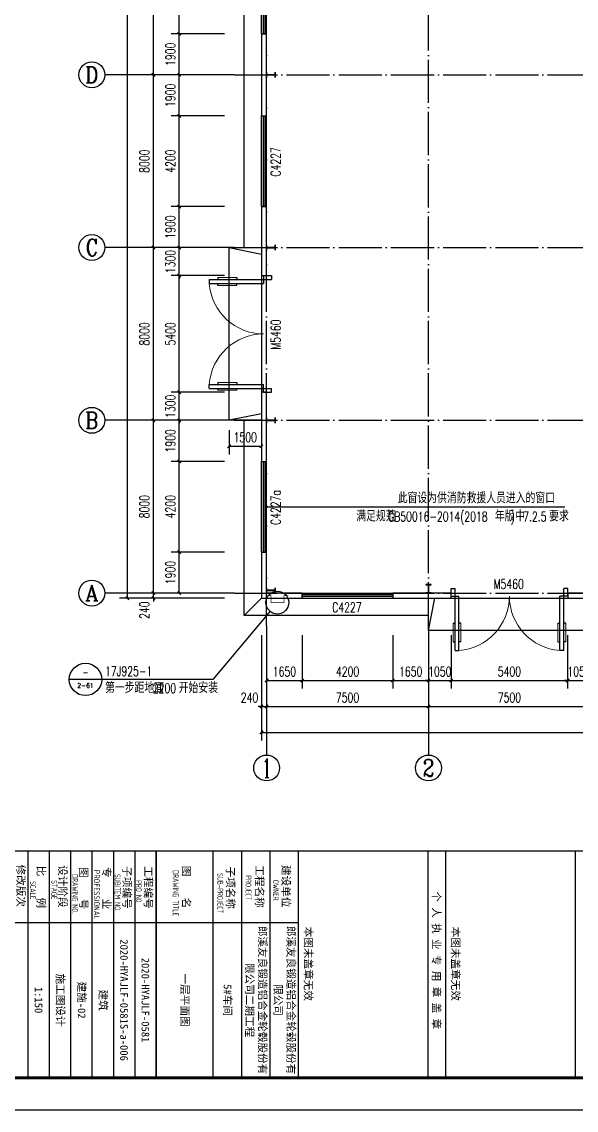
# Model space of a CAD drawing. Extents: x 14591016 to 15383666, y -730593 to -510197.
# Drawn here: x 14684617 to 14710314, y -730593 to -680186 of the extents above; entities that cross this region are included whole.
import ezdxf
from ezdxf.enums import TextEntityAlignment as Align

# ---------------------------------------------------------------- set-up
doc = ezdxf.new("R2010")
doc.units = 0
doc.header["$LTSCALE"] = 1000
doc.header["$MEASUREMENT"] = 0
doc.linetypes.add('DOTE', pattern=[2.42, 2, -0.2, 0.02, -0.2])
for name, color, linetype in [('AXIS', 3, 'Continuous'), ('AXIS_TEXT', 7, 'Continuous'), ('COLUMN', 2, 'Continuous'), ('DIM_LEAD', 3, 'Continuous'), ('DOTE', 1, 'DOTE'), ('PUB_DIM', 3, 'Continuous'), ('PUB_TEXT', 7, 'Continuous'), ('PUB_TITLE', 4, 'Continuous'), ('TK', 4, 'Continuous'), ('WALL-PARAPET', 6, 'Continuous'), ('WINDOW', 4, 'Continuous'), ('WINDOW_TEXT', 7, 'Continuous')]:
    doc.layers.add(name, color=color, linetype=linetype)
doc.styles.add('_TCH_AXIS', font='COMPLEX', dxfattribs={"bigfont": 'GBCBIG'})
doc.styles.add('_TCH_DIM', font='SIMPLEX', dxfattribs={"bigfont": 'GBCBIG'})
doc.styles.add('_TCH_DIM_T3', font='SIMPLEX', dxfattribs={"width": 0.705882, "bigfont": 'GBCBIG'})
doc.styles.add('_TCH_WINDOW', font='SIMPLEX', dxfattribs={"height": 3.5, "bigfont": 'GBCBIG'})
doc.styles.add('COMPLEX', font='COMPLEX')
doc.styles.add('TSSD_REIN', font='tssdeng.shx', dxfattribs={"width": 0.7, "bigfont": 'tssdchn.shx'})
doc.styles.add('图签宋体', font='', dxfattribs={"height": 300})
doc.styles.get('图签宋体').set_extended_font_data('NSimSun')
doc.dimstyles.new('_TCH_ARCH&&150', dxfattribs={"dimtxt": 446.25, "dimasz": 150, "dimexe": 375, "dimexo": 450, "dimgap": 189.375, "dimtad": 1, "dimdec": 0, "dimzin": 0, "dimdsep": 46, "dimtxsty": '_TCH_DIM_T3', "dimblk": 'ARCHTICK', "dimcen": 0.09, "dimclrt": 7, "dimazin": 2, "dimtfac": 1, "dimtdec": 0, "dimtix": 1, "dimtmove": 2, "dimatfit": 3, "dimfxl": 0, "dimtolj": 1, "dimtzin": 0, "dimarcsym": 0})

# ---------------------------------------------------------------- blocks, each defined once
blk = doc.blocks.new('A$C797E1D2B')
at = {"layer": 'COLUMN'}
h = blk.add_hatch(color=256, dxfattribs=at)
h.paths.add_polyline_path([(125, 400), (250, 400), (250, 388), (130, 388), (130, 200), (125, 200)])
h.paths.add_polyline_path([(0, 400), (125, 400), (125, 200), (120, 200), (120, 388), (0, 388)])
h.paths.add_polyline_path([(0, 12), (120, 12), (120, 200), (125, 200), (125, 0), (0, 0)])
h.paths.add_polyline_path([(125, 200), (130, 200), (130, 12), (250, 12), (250, 0), (125, 0)])
blk.add_lwpolyline([(250, 0), (250, 12), (130, 12), (130, 388), (250, 388), (250, 400), (0, 400), (0, 388), (120, 388), (120, 12), (0, 12), (0, 0)], close=True, dxfattribs=at)
blk = doc.blocks.new('GeYuanFrame_46685588', base_point=(20.09, 4.53))
at = {"layer": 'PUB_TITLE'}
blk.add_lwpolyline([(1013.09, 14.53), (1013.09, 111.33)], dxfattribs=at)
at = {"layer": 'TK'}
for p, q in [((991.09, 102.53), (1061.09, 102.53)), ((991.09, 93.73), (1061.09, 93.73)), ((991.09, 84.93), (1013.09, 84.93)), ((991.09, 84.93), (1061.09, 84.93)), ((991.09, 67.37), (1061.09, 67.37)), ((991.09, 67.33), (1061.09, 67.33)), ((991.09, 60.77), (1061.09, 60.77)), ((991.09, 54.17), (1061.09, 54.17)), ((991.09, 47.57), (1061.09, 47.57)), ((991.09, 40.97), (1061.09, 40.97)), ((991.09, 34.37), (1061.09, 34.37)), ((991.09, 27.77), (1061.09, 27.77))]:
    blk.add_line(p, q, dxfattribs=at)
blk.add_lwpolyline([(20.09, 4.53), (20.09, 598.53), (1071.09, 598.53), (1071.09, 4.53)], close=True, dxfattribs=at)
at = {"layer": 'TK', "const_width": 1}
blk.add_lwpolyline([(45.09, 588.53), (1061.09, 588.53), (1061.09, 14.53), (45.09, 14.53)], close=True, dxfattribs=at)
at = {"layer": 'TK'}
for points, const_width in [([(991.09, 588.53), (991.09, 14.53)], 0.4), ([(991.09, 156.83), (1061.09, 156.83)], 0.35), ([(991.09, 111.33), (1061.09, 111.33)], 0.35), ([(991.09, 67.37), (1061.09, 67.37)], 0.35)]:
    blk.add_lwpolyline(points, dxfattribs=dict(at, const_width=const_width))
for points in [[(991.09, 196.83), (1061.09, 196.83)], [(991.09, 151.33), (1061.09, 151.33)]]:
    blk.add_lwpolyline(points, dxfattribs=at)
at = {"layer": 'TK', "style": '图签宋体'}
for s, p in [('本图未盖章无效', (1014.43, 158.7)), ('个 人 执 业 专 用 章 盖 章', (1003.52, 152.77)), ('本图未盖章无效', (1014.43, 113.2)), ('建设单位', (995.39, 106.33)), ('工程名称', (995.47, 98.12)), ('子项名称', (995.85, 89.14)), ('图    名', (995.63, 75.5)), ('工程编号', (995.77, 63.77)), ('子项编号', (995.77, 57.19)), ('专    业', (996.01, 50.88)), ('图    号', (996.02, 43.77)), ('设计阶段', (995.45, 37.32)), ('比    例', (995.59, 30.63)), ('修改版次', (995.24, 24.41))]:
    blk.add_text(s, height=2.4, dxfattribs=at).set_placement(p)
at = {"layer": 'TK', "style": 'TSSD_REIN'}
for s, width, p in [('OWNER', 0.7, (999.98, 103.48)), ('PROJECT', 0.7, (998.52, 95.02)), ('SUB-PROJECT', 0.7, (997.86, 86.3)), ('DRAWING TITLE', 0.7, (996.97, 72.53)), ('PRO N0.', 0.7, (1000.01, 61.15)), ('SUBITEM NO.', 0.7, (998.15, 54.58)), ('PROFESSIONAL', 0.8, (996.88, 48.15)), ('DRAWING NO.', 0.7, (998.19, 41.45)), ('STAGE', 0.7, (1000.09, 35.03)), ('SCALE', 0.7, (1000.38, 28.42))]:
    blk.add_text(s, height=1.8, dxfattribs=dict(at, width=width)).set_placement(p)
at = {"layer": 'TK', "char_height": 2.4, "width": 48, "attachment_point": 5, "style": '图签宋体'}
for s, insert in [('郎溪友良锻造铝合金轮毂股份有限公司', (1037.09, 106.93)), ('郎溪友良锻造铝合金轮毂股份有限公司二期工程', (1037.09, 98.13)), ('5#车间', (1037.09, 89.33)), ('一层平面图', (1037.09, 76.13)), ('2020-HYAJLF-0581', (1037.09, 64.07)), ('2020-HYAJLF-0581S-a-006', (1037.09, 57.47)), ('建筑', (1037.09, 50.87)), ('建施-02', (1037.09, 44.27)), ('施工图设计', (1037.09, 37.67)), ('1:150', (1037.09, 31.07))]:
    blk.add_mtext(s, dxfattribs=dict(at, insert=insert))
blk = doc.blocks.new('$DorLib2D$00000011')
for p, q in [((-0.4667, 0.4709), (-0.4667, -0.0625)), ((-0.4667, 0.4709), (-0.4333, 0.4709)), ((-0.4333, 0.4709), (-0.4333, 0.0042)), ((0.4333, 0.4709), (0.4333, 0.0042)), ((0.4667, 0.4709), (0.4333, 0.4709)), ((0.4667, 0.4709), (0.4667, -0.0625)), ((-0.4833, 0.3962), (-0.4667, 0.3962)), ((-0.4167, 0.3962), (-0.4333, 0.3962)), ((0.4167, 0.3962), (0.4333, 0.3962)), ((0.4833, 0.3962), (0.4667, 0.3962)), ((-0.4833, 0.2346), (-0.4667, 0.2346)), ((-0.4167, 0.2346), (-0.4333, 0.2346)), ((0.4167, 0.2346), (0.4333, 0.2346)), ((0.4833, 0.2346), (0.4667, 0.2346)), ((-0.5, 0.0042), (-0.4333, 0.0042)), ((-0.5, 0.0042), (-0.5, -0.0625)), ((0.5, 0.0042), (0.4333, 0.0042)), ((0.5, 0.0042), (0.5, -0.0625)), ((-0.5, -0.0625), (-0.4667, -0.0625)), ((0.5, -0.0625), (0.4667, -0.0625))]:
    blk.add_line(p, q)
at = {"lineweight": 13}
for p, q in [((-0.4833, 0.3962), (-0.4833, 0.2346)), ((-0.4167, 0.3962), (-0.4167, 0.2346)), ((0.4167, 0.3962), (0.4167, 0.2346)), ((0.4833, 0.3962), (0.4833, 0.2346))]:
    blk.add_line(p, q, dxfattribs=at)
for centre, start, end in [((-0.4667, 0.0042), 0, 85.90396), ((0.4667, 0.0042), 94.09604, 180)]:
    blk.add_arc(centre, 0.4667, start, end, dxfattribs=at)
blk = doc.blocks.new('$TCHSYS$WIN2D')
for p, q in [((-0.5, 0.5), (0.5, 0.5)), ((-0.5, 0.5), (-0.5, -0.5)), ((0.5, 0.5), (0.5, -0.5)), ((0.5, 0.167), (-0.5, 0.167)), ((0.5, -0.167), (-0.5, -0.167)), ((-0.5, -0.5), (0.5, -0.5))]:
    blk.add_line(p, q)
blk = doc.blocks.new('_AXISO')
blk.add_circle((0, 0), 0.5)
at = {"layer": 'AXIS_TEXT', "style": 'COMPLEX', "width": 1.041667}
blk.add_attdef('A', text='', height=0.56, dxfattribs=at).set_placement((-0.25, -0.28), (0.25, -0.28), align=Align.FIT)
blk = doc.blocks.new('_ArchTick')
at = {"color": 0, "linetype": 'ByBlock', "const_width": 0.4}
blk.add_lwpolyline([(-0.5, -0.5), (0.5, 0.5)], dxfattribs=at)
blk = doc.blocks.new('*D45')
at = {"layer": 'AXIS', "color": 0, "lineweight": -2}
for p, q in [((14695726, -708593), (14695726, -713468)), ((14756206, -708593), (14756206, -713468)), ((14695726, -713093), (14756206, -713093))]:
    blk.add_line(p, q, dxfattribs=at)
at = {"layer": 'Defpoints', "color": 0}
for p in [(14695726, -708143), (14756206, -708143), (14756206, -713093)]:
    blk.add_point(p, dxfattribs=at)
at = {"layer": 'AXIS', "color": 0, "lineweight": -2, "xscale": 150, "yscale": 150, "zscale": 150, "rotation": 180}
blk.add_blockref('_ArchTick', (14695726, -713093), dxfattribs=at)
at = {"layer": 'AXIS', "color": 0, "lineweight": -2, "xscale": 150, "yscale": 150, "zscale": 150}
blk.add_blockref('_ArchTick', (14756206, -713093), dxfattribs=at)
at = {"layer": 'AXIS', "color": 7, "insert": (14725966, -712680), "char_height": 446.2, "attachment_point": 5, "style": '_TCH_DIM_T3'}
blk.add_mtext('\\A1;60480', dxfattribs=at)
blk = doc.blocks.new('*D46')
at = {"layer": 'AXIS', "color": 0, "lineweight": -2}
for p, q in [((14695726, -708593), (14695726, -712268)), ((14695966, -708593), (14695966, -712268)), ((14695726, -711893), (14695576, -711893)), ((14695726, -711893), (14695966, -711893)), ((14695966, -711893), (14696116, -711893))]:
    blk.add_line(p, q, dxfattribs=at)
at = {"layer": 'Defpoints', "color": 0}
for p in [(14695726, -708143), (14695966, -708143), (14695966, -711893)]:
    blk.add_point(p, dxfattribs=at)
at = {"layer": 'AXIS', "color": 0, "lineweight": -2, "xscale": 150, "yscale": 150, "zscale": 150}
blk.add_blockref('_ArchTick', (14695726, -711893), dxfattribs=at)
at = {"layer": 'AXIS', "color": 0, "lineweight": -2, "xscale": 150, "yscale": 150, "zscale": 150, "rotation": 180}
blk.add_blockref('_ArchTick', (14695966, -711893), dxfattribs=at)
at = {"layer": 'AXIS', "color": 7, "insert": (14695171, -711480), "char_height": 446.2, "attachment_point": 5, "style": '_TCH_DIM_T3'}
blk.add_mtext('\\A1;240', dxfattribs=at)
blk = doc.blocks.new('*D47')
at = {"layer": 'AXIS', "color": 0, "lineweight": -2}
for p, q in [((14695966, -708593), (14695966, -712268)), ((14703466, -708593), (14703466, -712268)), ((14695966, -711893), (14703466, -711893))]:
    blk.add_line(p, q, dxfattribs=at)
at = {"layer": 'Defpoints', "color": 0}
for p in [(14695966, -708143), (14703466, -708143), (14703466, -711893)]:
    blk.add_point(p, dxfattribs=at)
at = {"layer": 'AXIS', "color": 0, "lineweight": -2, "xscale": 150, "yscale": 150, "zscale": 150, "rotation": 180}
blk.add_blockref('_ArchTick', (14695966, -711893), dxfattribs=at)
at = {"layer": 'AXIS', "color": 0, "lineweight": -2, "xscale": 150, "yscale": 150, "zscale": 150}
blk.add_blockref('_ArchTick', (14703466, -711893), dxfattribs=at)
at = {"layer": 'AXIS', "color": 7, "insert": (14699716, -711480), "char_height": 446.2, "attachment_point": 5, "style": '_TCH_DIM_T3'}
blk.add_mtext('\\A1;7500', dxfattribs=at)
blk = doc.blocks.new('*D48')
at = {"layer": 'AXIS', "color": 0, "lineweight": -2}
for p, q in [((14703466, -708593), (14703466, -712268)), ((14710966, -708593), (14710966, -712268)), ((14703466, -711893), (14710966, -711893))]:
    blk.add_line(p, q, dxfattribs=at)
at = {"layer": 'Defpoints', "color": 0}
for p in [(14703466, -708143), (14710966, -708143), (14710966, -711893)]:
    blk.add_point(p, dxfattribs=at)
at = {"layer": 'AXIS', "color": 0, "lineweight": -2, "xscale": 150, "yscale": 150, "zscale": 150, "rotation": 180}
blk.add_blockref('_ArchTick', (14703466, -711893), dxfattribs=at)
at = {"layer": 'AXIS', "color": 0, "lineweight": -2, "xscale": 150, "yscale": 150, "zscale": 150}
blk.add_blockref('_ArchTick', (14710966, -711893), dxfattribs=at)
at = {"layer": 'AXIS', "color": 7, "insert": (14707216, -711480), "char_height": 446.2, "attachment_point": 5, "style": '_TCH_DIM_T3'}
blk.add_mtext('\\A1;7500', dxfattribs=at)
blk = doc.blocks.new('*D67')
at = {"layer": 'AXIS', "color": 0, "lineweight": -2}
for p, q in [((14694016, -586403), (14689141, -586403)), ((14689516, -706883), (14689516, -586403)), ((14694016, -706883), (14689141, -706883))]:
    blk.add_line(p, q, dxfattribs=at)
at = {"layer": 'Defpoints', "color": 0}
for p in [(14689516, -586403), (14694466, -586403), (14694466, -706883)]:
    blk.add_point(p, dxfattribs=at)
at = {"layer": 'AXIS', "color": 0, "lineweight": -2, "xscale": 150, "yscale": 150, "zscale": 150}
for p, rotation in [((14689516, -586403), 90), ((14689516, -706883), 270)]:
    blk.add_blockref('_ArchTick', p, dxfattribs=dict(at, rotation=rotation))
at = {"layer": 'AXIS', "color": 7, "insert": (14689104, -646643), "char_height": 446.2, "attachment_point": 5, "rotation": 90, "style": '_TCH_DIM_T3'}
blk.add_mtext('\\A1;120480', dxfattribs=at)
blk = doc.blocks.new('*D68')
at = {"layer": 'AXIS', "color": 0, "lineweight": -2}
for p, q in [((14694016, -706643), (14690341, -706643)), ((14690716, -706643), (14690716, -706493)), ((14690716, -706883), (14690716, -706643)), ((14694016, -706883), (14690341, -706883)), ((14690716, -706883), (14690716, -707033))]:
    blk.add_line(p, q, dxfattribs=at)
at = {"layer": 'Defpoints', "color": 0}
for p in [(14690716, -706643), (14694466, -706643), (14694466, -706883)]:
    blk.add_point(p, dxfattribs=at)
at = {"layer": 'AXIS', "color": 0, "lineweight": -2, "xscale": 150, "yscale": 150, "zscale": 150}
for p, rotation in [((14690716, -706643), 270), ((14690716, -706883), 90)]:
    blk.add_blockref('_ArchTick', p, dxfattribs=dict(at, rotation=rotation))
at = {"layer": 'AXIS', "color": 7, "insert": (14690304, -707438), "char_height": 446.2, "attachment_point": 5, "rotation": 90, "style": '_TCH_DIM_T3'}
blk.add_mtext('\\A1;240', dxfattribs=at)
blk = doc.blocks.new('*D69')
at = {"layer": 'AXIS', "color": 0, "lineweight": -2}
for p, q in [((14694016, -698643), (14690341, -698643)), ((14690716, -706643), (14690716, -698643)), ((14694016, -706643), (14690341, -706643))]:
    blk.add_line(p, q, dxfattribs=at)
at = {"layer": 'Defpoints', "color": 0}
for p in [(14690716, -698643), (14694466, -698643), (14694466, -706643)]:
    blk.add_point(p, dxfattribs=at)
at = {"layer": 'AXIS', "color": 0, "lineweight": -2, "xscale": 150, "yscale": 150, "zscale": 150}
for p, rotation in [((14690716, -698643), 90), ((14690716, -706643), 270)]:
    blk.add_blockref('_ArchTick', p, dxfattribs=dict(at, rotation=rotation))
at = {"layer": 'AXIS', "color": 7, "insert": (14690304, -702643), "char_height": 446.2, "attachment_point": 5, "rotation": 90, "style": '_TCH_DIM_T3'}
blk.add_mtext('\\A1;8000', dxfattribs=at)
blk = doc.blocks.new('*D70')
at = {"layer": 'AXIS', "color": 0, "lineweight": -2}
for p, q in [((14694016, -690643), (14690341, -690643)), ((14690716, -698643), (14690716, -690643)), ((14694016, -698643), (14690341, -698643))]:
    blk.add_line(p, q, dxfattribs=at)
at = {"layer": 'Defpoints', "color": 0}
for p in [(14690716, -690643), (14694466, -690643), (14694466, -698643)]:
    blk.add_point(p, dxfattribs=at)
at = {"layer": 'AXIS', "color": 0, "lineweight": -2, "xscale": 150, "yscale": 150, "zscale": 150}
for p, rotation in [((14690716, -690643), 90), ((14690716, -698643), 270)]:
    blk.add_blockref('_ArchTick', p, dxfattribs=dict(at, rotation=rotation))
at = {"layer": 'AXIS', "color": 7, "insert": (14690304, -694643), "char_height": 446.2, "attachment_point": 5, "rotation": 90, "style": '_TCH_DIM_T3'}
blk.add_mtext('\\A1;8000', dxfattribs=at)
blk = doc.blocks.new('*D71')
at = {"layer": 'AXIS', "color": 0, "lineweight": -2}
for p, q in [((14694016, -682643), (14690341, -682643)), ((14690716, -690643), (14690716, -682643)), ((14694016, -690643), (14690341, -690643))]:
    blk.add_line(p, q, dxfattribs=at)
at = {"layer": 'Defpoints', "color": 0}
for p in [(14690716, -682643), (14694466, -682643), (14694466, -690643)]:
    blk.add_point(p, dxfattribs=at)
at = {"layer": 'AXIS', "color": 0, "lineweight": -2, "xscale": 150, "yscale": 150, "zscale": 150}
for p, rotation in [((14690716, -682643), 90), ((14690716, -690643), 270)]:
    blk.add_blockref('_ArchTick', p, dxfattribs=dict(at, rotation=rotation))
at = {"layer": 'AXIS', "color": 7, "insert": (14690304, -686643), "char_height": 446.2, "attachment_point": 5, "rotation": 90, "style": '_TCH_DIM_T3'}
blk.add_mtext('\\A1;8000', dxfattribs=at)
blk = doc.blocks.new('*D72')
at = {"layer": 'AXIS', "color": 0, "lineweight": -2}
for p, q in [((14694016, -674643), (14690341, -674643)), ((14690716, -682643), (14690716, -674643)), ((14694016, -682643), (14690341, -682643))]:
    blk.add_line(p, q, dxfattribs=at)
at = {"layer": 'Defpoints', "color": 0}
for p in [(14690716, -674643), (14694466, -674643), (14694466, -682643)]:
    blk.add_point(p, dxfattribs=at)
at = {"layer": 'AXIS', "color": 0, "lineweight": -2, "xscale": 150, "yscale": 150, "zscale": 150}
for p, rotation in [((14690716, -674643), 90), ((14690716, -682643), 270)]:
    blk.add_blockref('_ArchTick', p, dxfattribs=dict(at, rotation=rotation))
at = {"layer": 'AXIS', "color": 7, "insert": (14690304, -678643), "char_height": 446.2, "attachment_point": 5, "rotation": 90, "style": '_TCH_DIM_T3'}
blk.add_mtext('\\A1;8000', dxfattribs=at)
blk = doc.blocks.new('*D247')
at = {"layer": 'Defpoints', "color": 0}
for p in [(14695966, -708143), (14697616, -708143), (14697616, -710693)]:
    blk.add_point(p, dxfattribs=at)
at = {"layer": 'PUB_DIM', "color": 0, "lineweight": -2}
for p, q in [((14695966, -708593), (14695966, -711068)), ((14697616, -708593), (14697616, -711068)), ((14695966, -710693), (14697616, -710693))]:
    blk.add_line(p, q, dxfattribs=at)
at = {"layer": 'PUB_DIM', "color": 0, "lineweight": -2, "xscale": 150, "yscale": 150, "zscale": 150, "rotation": 180}
blk.add_blockref('_ArchTick', (14695966, -710693), dxfattribs=at)
at = {"layer": 'PUB_DIM', "color": 0, "lineweight": -2, "xscale": 150, "yscale": 150, "zscale": 150}
blk.add_blockref('_ArchTick', (14697616, -710693), dxfattribs=at)
at = {"layer": 'PUB_DIM', "color": 7, "insert": (14696791, -710280), "char_height": 446.2, "attachment_point": 5, "style": '_TCH_DIM_T3'}
blk.add_mtext('\\A1;1650', dxfattribs=at)
blk = doc.blocks.new('*D248')
at = {"layer": 'Defpoints', "color": 0}
for p in [(14697616, -708143), (14701816, -708143), (14701816, -710693)]:
    blk.add_point(p, dxfattribs=at)
at = {"layer": 'PUB_DIM', "color": 0, "lineweight": -2}
for p, q in [((14697616, -708593), (14697616, -711068)), ((14701816, -708593), (14701816, -711068)), ((14697616, -710693), (14701816, -710693))]:
    blk.add_line(p, q, dxfattribs=at)
at = {"layer": 'PUB_DIM', "color": 0, "lineweight": -2, "xscale": 150, "yscale": 150, "zscale": 150, "rotation": 180}
blk.add_blockref('_ArchTick', (14697616, -710693), dxfattribs=at)
at = {"layer": 'PUB_DIM', "color": 0, "lineweight": -2, "xscale": 150, "yscale": 150, "zscale": 150}
blk.add_blockref('_ArchTick', (14701816, -710693), dxfattribs=at)
at = {"layer": 'PUB_DIM', "color": 7, "insert": (14699716, -710280), "char_height": 446.2, "attachment_point": 5, "style": '_TCH_DIM_T3'}
blk.add_mtext('\\A1;4200', dxfattribs=at)
blk = doc.blocks.new('*D249')
at = {"layer": 'Defpoints', "color": 0}
for p in [(14701816, -708143), (14703466, -708143), (14703466, -710693)]:
    blk.add_point(p, dxfattribs=at)
at = {"layer": 'PUB_DIM', "color": 0, "lineweight": -2}
for p, q in [((14701816, -708593), (14701816, -711068)), ((14703466, -708593), (14703466, -711068)), ((14701816, -710693), (14703466, -710693))]:
    blk.add_line(p, q, dxfattribs=at)
at = {"layer": 'PUB_DIM', "color": 0, "lineweight": -2, "xscale": 150, "yscale": 150, "zscale": 150, "rotation": 180}
blk.add_blockref('_ArchTick', (14701816, -710693), dxfattribs=at)
at = {"layer": 'PUB_DIM', "color": 0, "lineweight": -2, "xscale": 150, "yscale": 150, "zscale": 150}
blk.add_blockref('_ArchTick', (14703466, -710693), dxfattribs=at)
at = {"layer": 'PUB_DIM', "color": 7, "insert": (14702641, -710280), "char_height": 446.2, "attachment_point": 5, "style": '_TCH_DIM_T3'}
blk.add_mtext('\\A1;1650', dxfattribs=at)
blk = doc.blocks.new('*D250')
at = {"layer": 'Defpoints', "color": 0}
for p in [(14703466, -708143), (14704516, -708143), (14704516, -710693)]:
    blk.add_point(p, dxfattribs=at)
at = {"layer": 'PUB_DIM', "color": 0, "lineweight": -2}
for p, q in [((14703466, -708593), (14703466, -711068)), ((14704516, -708593), (14704516, -711068)), ((14703466, -710693), (14703316, -710693)), ((14703466, -710693), (14704516, -710693)), ((14704516, -710693), (14704666, -710693))]:
    blk.add_line(p, q, dxfattribs=at)
at = {"layer": 'PUB_DIM', "color": 0, "lineweight": -2, "xscale": 150, "yscale": 150, "zscale": 150}
blk.add_blockref('_ArchTick', (14703466, -710693), dxfattribs=at)
at = {"layer": 'PUB_DIM', "color": 0, "lineweight": -2, "xscale": 150, "yscale": 150, "zscale": 150, "rotation": 180}
blk.add_blockref('_ArchTick', (14704516, -710693), dxfattribs=at)
at = {"layer": 'PUB_DIM', "color": 7, "insert": (14703991, -710280), "char_height": 446.2, "attachment_point": 5, "style": '_TCH_DIM_T3'}
blk.add_mtext('\\A1;1050', dxfattribs=at)
blk = doc.blocks.new('*D251')
at = {"layer": 'Defpoints', "color": 0}
for p in [(14704516, -708143), (14709916, -708143), (14709916, -710693)]:
    blk.add_point(p, dxfattribs=at)
at = {"layer": 'PUB_DIM', "color": 0, "lineweight": -2}
for p, q in [((14704516, -708593), (14704516, -711068)), ((14709916, -708593), (14709916, -711068)), ((14704516, -710693), (14709916, -710693))]:
    blk.add_line(p, q, dxfattribs=at)
at = {"layer": 'PUB_DIM', "color": 0, "lineweight": -2, "xscale": 150, "yscale": 150, "zscale": 150, "rotation": 180}
blk.add_blockref('_ArchTick', (14704516, -710693), dxfattribs=at)
at = {"layer": 'PUB_DIM', "color": 0, "lineweight": -2, "xscale": 150, "yscale": 150, "zscale": 150}
blk.add_blockref('_ArchTick', (14709916, -710693), dxfattribs=at)
at = {"layer": 'PUB_DIM', "color": 7, "insert": (14707216, -710280), "char_height": 446.2, "attachment_point": 5, "style": '_TCH_DIM_T3'}
blk.add_mtext('\\A1;5400', dxfattribs=at)
blk = doc.blocks.new('*D252')
at = {"layer": 'Defpoints', "color": 0}
for p in [(14709916, -708143), (14710966, -708143), (14710966, -710693)]:
    blk.add_point(p, dxfattribs=at)
at = {"layer": 'PUB_DIM', "color": 0, "lineweight": -2}
for p, q in [((14709916, -708593), (14709916, -711068)), ((14710966, -708593), (14710966, -711068)), ((14709916, -710693), (14709766, -710693)), ((14709916, -710693), (14710966, -710693)), ((14710966, -710693), (14711116, -710693))]:
    blk.add_line(p, q, dxfattribs=at)
at = {"layer": 'PUB_DIM', "color": 0, "lineweight": -2, "xscale": 150, "yscale": 150, "zscale": 150}
blk.add_blockref('_ArchTick', (14709916, -710693), dxfattribs=at)
at = {"layer": 'PUB_DIM', "color": 0, "lineweight": -2, "xscale": 150, "yscale": 150, "zscale": 150, "rotation": 180}
blk.add_blockref('_ArchTick', (14710966, -710693), dxfattribs=at)
at = {"layer": 'PUB_DIM', "color": 7, "insert": (14710441, -710280), "char_height": 446.2, "attachment_point": 5, "style": '_TCH_DIM_T3'}
blk.add_mtext('\\A1;1050', dxfattribs=at)
blk = doc.blocks.new('*D374')
at = {"layer": 'Defpoints', "color": 0}
for p in [(14691916, -676543), (14694466, -676543), (14694466, -680743)]:
    blk.add_point(p, dxfattribs=at)
at = {"layer": 'PUB_DIM', "color": 0, "lineweight": -2}
for p, q in [((14694016, -676543), (14691541, -676543)), ((14691916, -680743), (14691916, -676543)), ((14694016, -680743), (14691541, -680743))]:
    blk.add_line(p, q, dxfattribs=at)
at = {"layer": 'PUB_DIM', "color": 0, "lineweight": -2, "xscale": 150, "yscale": 150, "zscale": 150}
for p, rotation in [((14691916, -676543), 90), ((14691916, -680743), 270)]:
    blk.add_blockref('_ArchTick', p, dxfattribs=dict(at, rotation=rotation))
at = {"layer": 'PUB_DIM', "color": 7, "insert": (14691504, -678643), "char_height": 446.2, "attachment_point": 5, "rotation": 90, "style": '_TCH_DIM_T3'}
blk.add_mtext('\\A1;4200', dxfattribs=at)
blk = doc.blocks.new('*D375')
at = {"layer": 'Defpoints', "color": 0}
for p in [(14691916, -680743), (14694466, -680743), (14694466, -682643)]:
    blk.add_point(p, dxfattribs=at)
at = {"layer": 'PUB_DIM', "color": 0, "lineweight": -2}
for p, q in [((14694016, -680743), (14691541, -680743)), ((14691916, -682643), (14691916, -680743)), ((14694016, -682643), (14691541, -682643))]:
    blk.add_line(p, q, dxfattribs=at)
at = {"layer": 'PUB_DIM', "color": 0, "lineweight": -2, "xscale": 150, "yscale": 150, "zscale": 150}
for p, rotation in [((14691916, -680743), 90), ((14691916, -682643), 270)]:
    blk.add_blockref('_ArchTick', p, dxfattribs=dict(at, rotation=rotation))
at = {"layer": 'PUB_DIM', "color": 7, "insert": (14691504, -681693), "char_height": 446.2, "attachment_point": 5, "rotation": 90, "style": '_TCH_DIM_T3'}
blk.add_mtext('\\A1;1900', dxfattribs=at)
blk = doc.blocks.new('*D376')
at = {"layer": 'Defpoints', "color": 0}
for p in [(14691916, -682643), (14694466, -682643), (14694466, -684543)]:
    blk.add_point(p, dxfattribs=at)
at = {"layer": 'PUB_DIM', "color": 0, "lineweight": -2}
for p, q in [((14694016, -682643), (14691541, -682643)), ((14691916, -684543), (14691916, -682643)), ((14694016, -684543), (14691541, -684543))]:
    blk.add_line(p, q, dxfattribs=at)
at = {"layer": 'PUB_DIM', "color": 0, "lineweight": -2, "xscale": 150, "yscale": 150, "zscale": 150}
for p, rotation in [((14691916, -682643), 90), ((14691916, -684543), 270)]:
    blk.add_blockref('_ArchTick', p, dxfattribs=dict(at, rotation=rotation))
at = {"layer": 'PUB_DIM', "color": 7, "insert": (14691504, -683593), "char_height": 446.2, "attachment_point": 5, "rotation": 90, "style": '_TCH_DIM_T3'}
blk.add_mtext('\\A1;1900', dxfattribs=at)
blk = doc.blocks.new('*D377')
at = {"layer": 'Defpoints', "color": 0}
for p in [(14691916, -684543), (14694466, -684543), (14694466, -688743)]:
    blk.add_point(p, dxfattribs=at)
at = {"layer": 'PUB_DIM', "color": 0, "lineweight": -2}
for p, q in [((14694016, -684543), (14691541, -684543)), ((14691916, -688743), (14691916, -684543)), ((14694016, -688743), (14691541, -688743))]:
    blk.add_line(p, q, dxfattribs=at)
at = {"layer": 'PUB_DIM', "color": 0, "lineweight": -2, "xscale": 150, "yscale": 150, "zscale": 150}
for p, rotation in [((14691916, -684543), 90), ((14691916, -688743), 270)]:
    blk.add_blockref('_ArchTick', p, dxfattribs=dict(at, rotation=rotation))
at = {"layer": 'PUB_DIM', "color": 7, "insert": (14691504, -686643), "char_height": 446.2, "attachment_point": 5, "rotation": 90, "style": '_TCH_DIM_T3'}
blk.add_mtext('\\A1;4200', dxfattribs=at)
blk = doc.blocks.new('*D378')
at = {"layer": 'Defpoints', "color": 0}
for p in [(14691916, -688743), (14694466, -688743), (14694466, -690643)]:
    blk.add_point(p, dxfattribs=at)
at = {"layer": 'PUB_DIM', "color": 0, "lineweight": -2}
for p, q in [((14694016, -688743), (14691541, -688743)), ((14691916, -690643), (14691916, -688743)), ((14694016, -690643), (14691541, -690643))]:
    blk.add_line(p, q, dxfattribs=at)
at = {"layer": 'PUB_DIM', "color": 0, "lineweight": -2, "xscale": 150, "yscale": 150, "zscale": 150}
for p, rotation in [((14691916, -688743), 90), ((14691916, -690643), 270)]:
    blk.add_blockref('_ArchTick', p, dxfattribs=dict(at, rotation=rotation))
at = {"layer": 'PUB_DIM', "color": 7, "insert": (14691504, -689693), "char_height": 446.2, "attachment_point": 5, "rotation": 90, "style": '_TCH_DIM_T3'}
blk.add_mtext('\\A1;1900', dxfattribs=at)
blk = doc.blocks.new('*D379')
at = {"layer": 'Defpoints', "color": 0}
for p in [(14691916, -690643), (14694466, -690643), (14694466, -691943)]:
    blk.add_point(p, dxfattribs=at)
at = {"layer": 'PUB_DIM', "color": 0, "lineweight": -2}
for p, q in [((14691916, -690643), (14691916, -690493)), ((14694016, -690643), (14691541, -690643)), ((14691916, -691943), (14691916, -690643)), ((14694016, -691943), (14691541, -691943)), ((14691916, -691943), (14691916, -692093))]:
    blk.add_line(p, q, dxfattribs=at)
at = {"layer": 'PUB_DIM', "color": 0, "lineweight": -2, "xscale": 150, "yscale": 150, "zscale": 150}
for p, rotation in [((14691916, -690643), 270), ((14691916, -691943), 90)]:
    blk.add_blockref('_ArchTick', p, dxfattribs=dict(at, rotation=rotation))
at = {"layer": 'PUB_DIM', "color": 7, "insert": (14691504, -691293), "char_height": 446.2, "attachment_point": 5, "rotation": 90, "style": '_TCH_DIM_T3'}
blk.add_mtext('\\A1;1300', dxfattribs=at)
blk = doc.blocks.new('*D380')
at = {"layer": 'Defpoints', "color": 0}
for p in [(14691916, -691943), (14694466, -691943), (14694466, -697343)]:
    blk.add_point(p, dxfattribs=at)
at = {"layer": 'PUB_DIM', "color": 0, "lineweight": -2}
for p, q in [((14694016, -691943), (14691541, -691943)), ((14691916, -697343), (14691916, -691943)), ((14694016, -697343), (14691541, -697343))]:
    blk.add_line(p, q, dxfattribs=at)
at = {"layer": 'PUB_DIM', "color": 0, "lineweight": -2, "xscale": 150, "yscale": 150, "zscale": 150}
for p, rotation in [((14691916, -691943), 90), ((14691916, -697343), 270)]:
    blk.add_blockref('_ArchTick', p, dxfattribs=dict(at, rotation=rotation))
at = {"layer": 'PUB_DIM', "color": 7, "insert": (14691504, -694643), "char_height": 446.2, "attachment_point": 5, "rotation": 90, "style": '_TCH_DIM_T3'}
blk.add_mtext('\\A1;5400', dxfattribs=at)
blk = doc.blocks.new('*D381')
at = {"layer": 'Defpoints', "color": 0}
for p in [(14691916, -697343), (14694466, -697343), (14694466, -698643)]:
    blk.add_point(p, dxfattribs=at)
at = {"layer": 'PUB_DIM', "color": 0, "lineweight": -2}
for p, q in [((14694016, -697343), (14691541, -697343)), ((14691916, -697343), (14691916, -697193)), ((14691916, -698643), (14691916, -697343)), ((14694016, -698643), (14691541, -698643)), ((14691916, -698643), (14691916, -698793))]:
    blk.add_line(p, q, dxfattribs=at)
at = {"layer": 'PUB_DIM', "color": 0, "lineweight": -2, "xscale": 150, "yscale": 150, "zscale": 150}
for p, rotation in [((14691916, -697343), 270), ((14691916, -698643), 90)]:
    blk.add_blockref('_ArchTick', p, dxfattribs=dict(at, rotation=rotation))
at = {"layer": 'PUB_DIM', "color": 7, "insert": (14691504, -697993), "char_height": 446.2, "attachment_point": 5, "rotation": 90, "style": '_TCH_DIM_T3'}
blk.add_mtext('\\A1;1300', dxfattribs=at)
blk = doc.blocks.new('*D382')
at = {"layer": 'Defpoints', "color": 0}
for p in [(14691916, -698643), (14694466, -698643), (14694466, -700543)]:
    blk.add_point(p, dxfattribs=at)
at = {"layer": 'PUB_DIM', "color": 0, "lineweight": -2}
for p, q in [((14694016, -698643), (14691541, -698643)), ((14691916, -700543), (14691916, -698643)), ((14694016, -700543), (14691541, -700543))]:
    blk.add_line(p, q, dxfattribs=at)
at = {"layer": 'PUB_DIM', "color": 0, "lineweight": -2, "xscale": 150, "yscale": 150, "zscale": 150}
for p, rotation in [((14691916, -698643), 90), ((14691916, -700543), 270)]:
    blk.add_blockref('_ArchTick', p, dxfattribs=dict(at, rotation=rotation))
at = {"layer": 'PUB_DIM', "color": 7, "insert": (14691504, -699593), "char_height": 446.2, "attachment_point": 5, "rotation": 90, "style": '_TCH_DIM_T3'}
blk.add_mtext('\\A1;1900', dxfattribs=at)
blk = doc.blocks.new('*D383')
at = {"layer": 'Defpoints', "color": 0}
for p in [(14691916, -700543), (14694466, -700543), (14694466, -704743)]:
    blk.add_point(p, dxfattribs=at)
at = {"layer": 'PUB_DIM', "color": 0, "lineweight": -2}
for p, q in [((14694016, -700543), (14691541, -700543)), ((14691916, -704743), (14691916, -700543)), ((14694016, -704743), (14691541, -704743))]:
    blk.add_line(p, q, dxfattribs=at)
at = {"layer": 'PUB_DIM', "color": 0, "lineweight": -2, "xscale": 150, "yscale": 150, "zscale": 150}
for p, rotation in [((14691916, -700543), 90), ((14691916, -704743), 270)]:
    blk.add_blockref('_ArchTick', p, dxfattribs=dict(at, rotation=rotation))
at = {"layer": 'PUB_DIM', "color": 7, "insert": (14691504, -702643), "char_height": 446.2, "attachment_point": 5, "rotation": 90, "style": '_TCH_DIM_T3'}
blk.add_mtext('\\A1;4200', dxfattribs=at)
blk = doc.blocks.new('*D384')
at = {"layer": 'Defpoints', "color": 0}
for p in [(14691916, -704743), (14694466, -704743), (14694466, -706643)]:
    blk.add_point(p, dxfattribs=at)
at = {"layer": 'PUB_DIM', "color": 0, "lineweight": -2}
for p, q in [((14694016, -704743), (14691541, -704743)), ((14691916, -706643), (14691916, -704743)), ((14694016, -706643), (14691541, -706643))]:
    blk.add_line(p, q, dxfattribs=at)
at = {"layer": 'PUB_DIM', "color": 0, "lineweight": -2, "xscale": 150, "yscale": 150, "zscale": 150}
for p, rotation in [((14691916, -704743), 90), ((14691916, -706643), 270)]:
    blk.add_blockref('_ArchTick', p, dxfattribs=dict(at, rotation=rotation))
at = {"layer": 'PUB_DIM', "color": 7, "insert": (14691504, -705693), "char_height": 446.2, "attachment_point": 5, "rotation": 90, "style": '_TCH_DIM_T3'}
blk.add_mtext('\\A1;1900', dxfattribs=at)
blk = doc.blocks.new('*D394')
at = {"layer": 'Defpoints', "color": 0}
for p in [(14694226, -698643), (14695726, -698643), (14695726, -699843)]:
    blk.add_point(p, dxfattribs=at)
at = {"layer": 'PUB_DIM', "color": 0, "lineweight": -2}
for p, q in [((14694226, -699093), (14694226, -700218)), ((14695726, -699093), (14695726, -700218)), ((14694226, -699843), (14695726, -699843))]:
    blk.add_line(p, q, dxfattribs=at)
at = {"layer": 'PUB_DIM', "color": 0, "lineweight": -2, "xscale": 150, "yscale": 150, "zscale": 150, "rotation": 180}
blk.add_blockref('_ArchTick', (14694226, -699843), dxfattribs=at)
at = {"layer": 'PUB_DIM', "color": 0, "lineweight": -2, "xscale": 150, "yscale": 150, "zscale": 150}
blk.add_blockref('_ArchTick', (14695726, -699843), dxfattribs=at)
at = {"layer": 'PUB_DIM', "color": 7, "insert": (14694976, -699430), "char_height": 446.2, "attachment_point": 5, "style": '_TCH_DIM_T3'}
blk.add_mtext('\\A1;1500', dxfattribs=at)

msp = doc.modelspace()

# ---------------------------------------------------------------- linework, layer by layer
at = {"ltscale": 0.5}
for p, q in [((14694226.1, -690642.5), (14695726.1, -690942.5)), ((14695726.1, -698342.5), (14694226.1, -698642.5)), ((14694926.1, -707682.5), (14695726.1, -706882.5)), ((14703466.1, -708382.5), (14703766.1, -706882.5))]:
    msp.add_line(p, q, dxfattribs=at)
for points in [[(14694926.1, -690642.5), (14694926.1, -650642.5)], [(14695726.1, -698642.5), (14694226.1, -698642.5), (14694226.1, -690642.5), (14695726.1, -690642.5)], [(14703466.1, -707682.5), (14694926.1, -707682.5), (14694926.1, -698642.5)], [(14710966.1, -706882.5), (14710966.1, -708382.5), (14703466.1, -708382.5), (14703466.1, -706882.5)]]:
    msp.add_lwpolyline(points, dxfattribs=at)
at = {"const_width": 30}
msp.add_lwpolyline([(14695966.1, -706762.5), (14696166.1, -706762.5), (14696166.1, -707082.5), (14696766.1, -707082.5), (14696766.1, -706762.5), (14696966.1, -706762.5)], dxfattribs=at)
at = {"layer": 'AXIS'}
for p, q in [((14694466.1, -682642.5), (14688466.1, -682642.5)), ((14694466.1, -690642.5), (14688466.1, -690642.5)), ((14694466.1, -698642.5), (14688466.1, -698642.5)), ((14694466.1, -706642.5), (14688466.1, -706642.5)), ((14695966.1, -708142.5), (14695966.1, -714142.5)), ((14703466.1, -708142.5), (14703466.1, -714142.5))]:
    msp.add_line(p, q, dxfattribs=at)
at = {"layer": 'DIM_LEAD'}
for p, q in [((14695966.1, -702642.5), (14700066.1, -702642.5)), ((14700066.1, -702642.5), (14709787.5, -702642.5)), ((14696124.5, -707488), (14693466.1, -710642.5)), ((14688321.5, -710642.5), (14686821.5, -710642.5)), ((14693466.1, -710642.5), (14688321.5, -710642.5))]:
    msp.add_line(p, q, dxfattribs=at)
at = {"layer": 'DIM_LEAD', "const_width": 60}
msp.add_lwpolyline([(14695936.1, -702642.5, 1), (14695996.1, -702642.5, 1)], format="xyb", close=True, dxfattribs=at)
at = {"layer": 'DIM_LEAD'}
for centre, radius in [((14696466.1, -707082.5), 530.2), ((14687571.5, -710642.5), 750)]:
    msp.add_circle(centre, radius, dxfattribs=at)
at = {"layer": 'DOTE'}
for p, q in [((14695966.1, -708142.5), (14695966.1, -585142.5)), ((14703466.1, -708142.5), (14703466.1, -585142.5)), ((14694466.1, -682642.5), (14757466.1, -682642.5)), ((14694466.1, -690642.5), (14757466.1, -690642.5)), ((14694466.1, -698642.5), (14757466.1, -698642.5)), ((14694466.1, -706642.5), (14757466.1, -706642.5))]:
    msp.add_line(p, q, dxfattribs=at)
at = {"layer": 'WALL-PARAPET'}
for p, q in [((14695726.1, -680742.5), (14695726.1, -684542.5)), ((14695966.1, -680742.5), (14695726.1, -680742.5)), ((14695966.1, -684542.5), (14695966.1, -680742.5)), ((14695726.1, -684542.5), (14695966.1, -684542.5)), ((14695726.1, -688742.5), (14695726.1, -691942.5)), ((14695966.1, -688742.5), (14695726.1, -688742.5)), ((14695966.1, -691942.5), (14695966.1, -688742.5)), ((14695726.1, -691942.5), (14695966.1, -691942.5)), ((14695726.1, -697342.5), (14695726.1, -700542.5)), ((14695966.1, -697342.5), (14695726.1, -697342.5)), ((14695966.1, -700542.5), (14695966.1, -697342.5)), ((14695726.1, -700542.5), (14695966.1, -700542.5)), ((14695966.1, -704742.5), (14695726.1, -704742.5)), ((14695726.1, -704742.5), (14695726.1, -706882.5)), ((14695966.1, -706642.5), (14695966.1, -704742.5)), ((14697616.1, -706642.5), (14695966.1, -706642.5)), ((14697616.1, -706882.5), (14697616.1, -706642.5)), ((14704516.1, -706642.5), (14701816.1, -706642.5)), ((14701816.1, -706642.5), (14701816.1, -706882.5)), ((14704516.1, -706882.5), (14704516.1, -706642.5)), ((14712616.1, -706642.5), (14709916.1, -706642.5)), ((14709916.1, -706642.5), (14709916.1, -706882.5)), ((14695726.1, -706882.5), (14697616.1, -706882.5)), ((14701816.1, -706882.5), (14704516.1, -706882.5)), ((14709916.1, -706882.5), (14712616.1, -706882.5))]:
    msp.add_line(p, q, dxfattribs=at)
at = {"layer": 'WINDOW'}
for p, q in [((14695726.1, -691942.5), (14695726.1, -697342.5)), ((14704516.1, -706882.5), (14709916.1, -706882.5))]:
    msp.add_line(p, q, dxfattribs=at)

# ---------------------------------------------------------------- block references
at = {"xscale": 150, "yscale": 150, "zscale": 150, "rotation": 270}
msp.add_blockref('GeYuanFrame_46685588', (14681416.1, -572942.5), dxfattribs=at)
for p, rotation in [((14695966.1, -682517.5), 270), ((14695966.1, -690517.5), 270), ((14695966.1, -698517.5), 270), ((14695966.1, -706392.5), 270), ((14703591.1, -706242.5), 180)]:
    msp.add_blockref('A$C797E1D2B', p, dxfattribs=dict(rotation=rotation))
at = {"layer": 'AXIS'}
ref = msp.add_blockref('_AXISO', (14687866.1, -682642.5), dxfattribs=dict(at, xscale=1200, yscale=1200, zscale=1200))
ref.add_attrib('A', 'D', dxfattribs={"layer": 'AXIS_TEXT', "ltscale": 0.5, "height": 746.2, "style": '_TCH_AXIS'}).set_placement((14687564.1, -683015.6), (14688168.2, -683015.6), align=Align.FIT)
ref = msp.add_blockref('_AXISO', (14687866.1, -690642.5), dxfattribs=dict(at, xscale=1200, yscale=1200, zscale=1200))
ref.add_attrib('A', 'C', dxfattribs={"layer": 'AXIS_TEXT', "ltscale": 0.5, "height": 781.2, "style": '_TCH_AXIS'}).set_placement((14687587.1, -691033.1), (14688145.1, -691033.1), align=Align.FIT)
ref = msp.add_blockref('_AXISO', (14687866.1, -698642.5), dxfattribs=dict(at, xscale=1200, yscale=1200, zscale=1200))
ref.add_attrib('A', 'B', dxfattribs={"layer": 'AXIS_TEXT', "ltscale": 0.5, "height": 746.2, "style": '_TCH_AXIS'}).set_placement((14687564.1, -699015.6), (14688168.2, -699015.6), align=Align.FIT)
ref = msp.add_blockref('_AXISO', (14687866.1, -706642.5), dxfattribs=dict(at, xscale=1200, yscale=1200, zscale=1200))
ref.add_attrib('A', 'A', dxfattribs={"layer": 'AXIS_TEXT', "ltscale": 0.5, "height": 728.9, "style": '_TCH_AXIS'}).set_placement((14687553.8, -707007), (14688178.5, -707007), align=Align.FIT)
ref = msp.add_blockref('_AXISO', (14695966.1, -714742.5), dxfattribs=dict(at, xscale=1200, yscale=1200, zscale=1200))
ref.add_attrib('A', '1', dxfattribs={"layer": 'AXIS_TEXT', "ltscale": 0.5, "height": 882.4, "style": '_TCH_AXIS'}).set_placement((14695777.1, -715183.7), (14696155.2, -715183.7), align=Align.FIT)
ref = msp.add_blockref('_AXISO', (14703466.1, -714742.5), dxfattribs=dict(at, xscale=1200, yscale=1200, zscale=1200))
ref.add_attrib('A', '2', dxfattribs={"layer": 'AXIS_TEXT', "ltscale": 0.5, "height": 798.8, "style": '_TCH_AXIS'}).set_placement((14703199.9, -715141.9), (14703732.4, -715141.9), align=Align.FIT)
at = {"layer": 'WINDOW'}
ref = msp.add_blockref('$TCHSYS$WIN2D', (14695846.1, -678642.5), dxfattribs=dict(at, xscale=-4200, yscale=-240, zscale=-4200, rotation=270))
ref.add_attrib('A', 'C4227a', (14696609.1, -679490), dxfattribs={"layer": 'WINDOW_TEXT', "ltscale": 0.5, "height": 446.25, "rotation": 90, "style": '_TCH_WINDOW', "width": 0.705882})
ref = msp.add_blockref('$TCHSYS$WIN2D', (14695846.1, -686642.5), dxfattribs=dict(at, xscale=-4200, yscale=-240, zscale=-4200, rotation=270))
ref.add_attrib('A', 'C4227', (14696609.1, -687355), dxfattribs={"layer": 'WINDOW_TEXT', "ltscale": 0.5, "height": 446.25, "rotation": 90, "style": '_TCH_WINDOW', "width": 0.705882})
ref = msp.add_blockref('$DorLib2D$00000011', (14695846.1, -694642.5), dxfattribs=dict(at, xscale=5400, yscale=-5400, zscale=5400, rotation=270))
ref.add_attrib('A', 'M5460', (14696609.1, -695377.5), dxfattribs={"layer": 'WINDOW_TEXT', "ltscale": 0.5, "height": 446.25, "rotation": 90, "style": '_TCH_WINDOW', "width": 0.705882})
ref = msp.add_blockref('$TCHSYS$WIN2D', (14695846.1, -702642.5), dxfattribs=dict(at, xscale=-4200, yscale=-240, zscale=-4200, rotation=270))
ref.add_attrib('A', 'C4227a', (14696609.1, -703490), dxfattribs={"layer": 'WINDOW_TEXT', "ltscale": 0.5, "height": 446.25, "rotation": 90, "style": '_TCH_WINDOW', "width": 0.705882})
ref = msp.add_blockref('$DorLib2D$00000011', (14707216.1, -706762.5), dxfattribs=dict(at, xscale=5400, yscale=-5400, zscale=5400))
ref.add_attrib('A', 'M5460', (14706481.1, -706445.8), dxfattribs={"layer": 'WINDOW_TEXT', "ltscale": 0.5, "height": 446.25, "style": '_TCH_WINDOW', "width": 0.705882})
ref = msp.add_blockref('$TCHSYS$WIN2D', (14699716.1, -706762.5), dxfattribs=dict(at, xscale=4200, yscale=240, zscale=4200))
ref.add_attrib('A', 'C4227', (14699003.6, -707525.5), dxfattribs={"layer": 'WINDOW_TEXT', "ltscale": 0.5, "height": 446.25, "style": '_TCH_WINDOW', "width": 0.705882})

# ---------------------------------------------------------------- texts
at = {"layer": 'PUB_TEXT', "style": '_TCH_DIM'}
for s, height, p in [('此窗设为供消防救援人员进入的窗口', 506.383, (14702039.3, -702485)), ('满足规范', 506.38, (14700116, -703325)), ('年版', 506.38, (14706540.4, -703325)), ('中', 506.4, (14707487.7, -703325)), ('要求', 506.38, (14709056.3, -703325)), ('第一步距地面', 506.38, (14688479, -711274.8)), ('开始安装', 506.38, (14691890.7, -711274.8))]:
    msp.add_text(s, height=height, dxfattribs=at).set_placement(p)
at = {"layer": 'PUB_TEXT', "style": '_TCH_DIM', "width": 0.705882}
for s, height, p in [('GB50016-2014(2018', 446.25, (14701590.4, -703325)), (')', 446.2, (14707277.7, -703325)), ('7.2.5', 446.25, (14707856.3, -703325)), ('17J925-1', 446.25, (14688479, -710485)), ('2200', 446.25, (14690690.7, -711274.8))]:
    msp.add_text(s, height=height, dxfattribs=at).set_placement(p)
at = {"layer": 'PUB_TEXT', "style": '_TCH_DIM', "width": 0.777778}
msp.add_text('-', height=391.5, dxfattribs=at).set_placement((14687441, -710503.7), (14687702, -710503.7), align=Align.FIT)
at = {"layer": 'PUB_TEXT', "style": '_TCH_DIM'}
msp.add_text('2-61', height=223.12, dxfattribs=at).set_placement((14687194.3, -711035.7), (14687948.7, -711035.7), align=Align.FIT)

# ---------------------------------------------------------------- dimensions: what is measured, and where the dimension line sits
at = {"layer": 'AXIS'}
for p1, p2, distance, text, picture, middle in [((14694466.1, -706882.5), (14694466.1, -586402.5), 4950, '120480', '*D67', (14689103.6, -646642.5)), ((14694466.1, -682642.5), (14694466.1, -674642.5), 3750, '8000', '*D72', (14690303.6, -678642.5)), ((14694466.1, -690642.5), (14694466.1, -682642.5), 3750, '8000', '*D71', (14690303.6, -686642.5)), ((14694466.1, -698642.5), (14694466.1, -690642.5), 3750, '8000', '*D70', (14690303.6, -694642.5)), ((14694466.1, -706642.5), (14694466.1, -698642.5), 3750, '8000', '*D69', (14690303.6, -702642.5)), ((14695726.1, -708142.5), (14756206.1, -708142.5), -4950, '60480', '*D45', (14725966.1, -712680)), ((14695966.1, -708142.5), (14703466.1, -708142.5), -3750, '7500', '*D47', (14699716.1, -711480)), ((14703466.1, -708142.5), (14710966.1, -708142.5), -3750, '7500', '*D48', (14707216.1, -711480))]:
    dim = msp.add_aligned_dim(p1=p1, p2=p2, distance=distance, text=text, dimstyle='_TCH_ARCH&&150', dxfattribs=at)
    dim.commit()
    dim.dimension.update_dxf_attribs({"geometry": picture, "text_midpoint": middle})
for base, p1, p2, angle, picture, middle in [((14690716.1, -706642.5), (14694466.1, -706882.5), (14694466.1, -706642.5), 90, '*D68', (14690303.6, -707437.5)), ((14695966.1, -711892.5), (14695726.1, -708142.5), (14695966.1, -708142.5), 0, '*D46', (14695171.1, -711480))]:
    dim = msp.add_linear_dim(base=base, p1=p1, p2=p2, angle=angle, text='240', dimstyle='_TCH_ARCH&&150', dxfattribs=at)
    dim.commit()
    dim.dimension.update_dxf_attribs({"geometry": picture, "text_midpoint": middle, "dimtype": 161})
at = {"layer": 'PUB_DIM'}
for p1, p2, distance, text, picture, middle in [((14694466.1, -680742.5), (14694466.1, -676542.5), 2550, '4200', '*D374', (14691503.6, -678642.5)), ((14694466.1, -682642.5), (14694466.1, -680742.5), 2550, '1900', '*D375', (14691503.6, -681692.5)), ((14694466.1, -684542.5), (14694466.1, -682642.5), 2550, '1900', '*D376', (14691503.6, -683592.5)), ((14694466.1, -688742.5), (14694466.1, -684542.5), 2550, '4200', '*D377', (14691503.6, -686642.5)), ((14694466.1, -690642.5), (14694466.1, -688742.5), 2550, '1900', '*D378', (14691503.6, -689692.5)), ((14694466.1, -691942.5), (14694466.1, -690642.5), 2550, '1300', '*D379', (14691503.6, -691292.5)), ((14694466.1, -697342.5), (14694466.1, -691942.5), 2550, '5400', '*D380', (14691503.6, -694642.5)), ((14694466.1, -698642.5), (14694466.1, -697342.5), 2550, '1300', '*D381', (14691503.6, -697992.5)), ((14694466.1, -700542.5), (14694466.1, -698642.5), 2550, '1900', '*D382', (14691503.6, -699592.5)), ((14694226.1, -698642.5), (14695726.1, -698642.5), -1200, '1500', '*D394', (14694976.1, -699430)), ((14694466.1, -704742.5), (14694466.1, -700542.5), 2550, '4200', '*D383', (14691503.6, -702642.5)), ((14694466.1, -706642.5), (14694466.1, -704742.5), 2550, '1900', '*D384', (14691503.6, -705692.5)), ((14695966.1, -708142.5), (14697616.1, -708142.5), -2550, '1650', '*D247', (14696791.1, -710280)), ((14697616.1, -708142.5), (14701816.1, -708142.5), -2550, '4200', '*D248', (14699716.1, -710280)), ((14701816.1, -708142.5), (14703466.1, -708142.5), -2550, '1650', '*D249', (14702641.1, -710280)), ((14703466.1, -708142.5), (14704516.1, -708142.5), -2550, '1050', '*D250', (14703991.1, -710280)), ((14704516.1, -708142.5), (14709916.1, -708142.5), -2550, '5400', '*D251', (14707216.1, -710280)), ((14709916.1, -708142.5), (14710966.1, -708142.5), -2550, '1050', '*D252', (14710441.1, -710280))]:
    dim = msp.add_aligned_dim(p1=p1, p2=p2, distance=distance, text=text, dimstyle='_TCH_ARCH&&150', dxfattribs=at)
    dim.commit()
    dim.dimension.update_dxf_attribs({"geometry": picture, "text_midpoint": middle})

doc.saveas('drawing.dxf')
